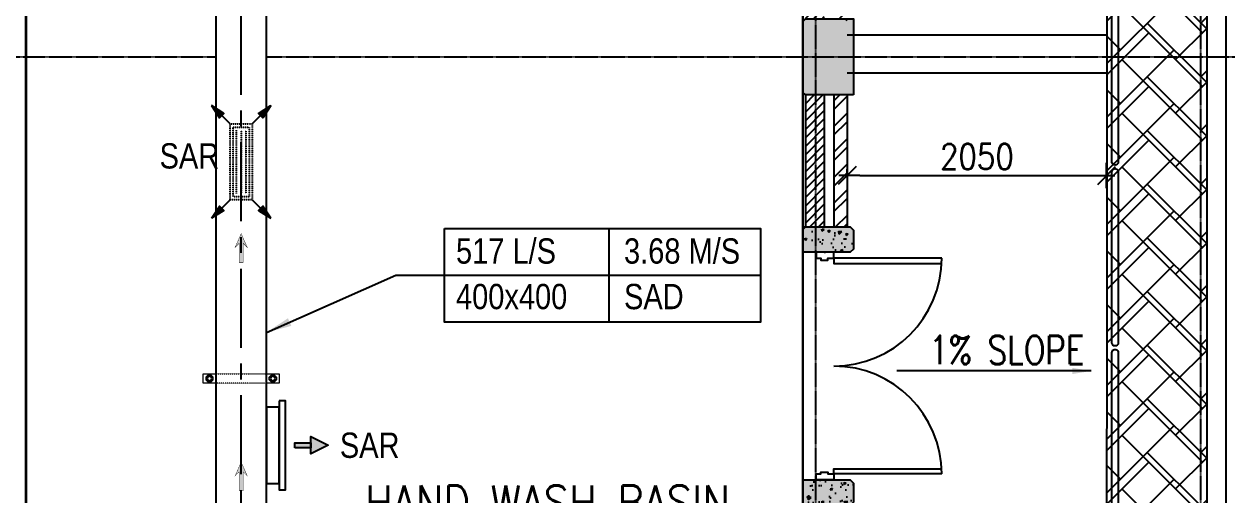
# Model space of a CAD drawing. Header units: metres. Extents: x 841183 to 1048542, y 259326 to 317714.
# Drawn here: x 954808 to 964309, y 302969 to 306692 of the extents above; entities that cross this region are included whole.
import ezdxf
from ezdxf.enums import TextEntityAlignment as Align

# ---------------------------------------------------------------- set-up
doc = ezdxf.new("R2010")
doc.units = ezdxf.units.M
doc.set_wipeout_variables(frame=1)
doc.header["$PDMODE"] = 34
for name, pattern in [('CENTER', [2, 1.25, -0.25, 0.25, -0.25]), ('DASHED', [0.75, 0.5, -0.25]), ('DASHED2', [0.375, 0.25, -0.125]), ('HIDDEN', [0.375, 0.25, -0.125]), ('PHANTOM', [2.5, 1.25, -0.25, 0.25, -0.25, 0.25, -0.25]), ('VILLA AXIS$0$CENTER', [2, 1.25, -0.25, 0.25, -0.25])]:
    doc.linetypes.add(name, pattern=pattern)
doc.layers.add('0_ARROW', color=20, linetype='Continuous', lineweight=0)
doc.layers.add('HANGER', color=252, linetype='Continuous', lineweight=0)
for name, color, linetype in [('1-TEXT', 3, 'Continuous'), ('A-AXIS LINE', 253, 'Continuous'), ('A-FIXTURES', 252, 'Continuous'), ('A-RAILING', 252, 'Continuous'), ('A-SECT-PATT', 9, 'Continuous'), ('A-STAIRS', 252, 'Continuous'), ('A-TEXT', 252, 'Continuous'), ('A-WALL-2', 252, 'Continuous'), ('G-COL', 252, 'Continuous'), ('INTEC -DOOR2', 252, 'Continuous'), ('INTEC -LEADER', 252, 'Continuous'), ('INTEC -TEXT4', 252, 'Continuous'), ('PAMCAD-PROJECTION', 7, 'Continuous'), ('RETURN AIR DUCT', 160, 'HIDDEN'), ('SUPPLY AIR DUCT', 82, 'Continuous'), ('TIP - BEAM-CONC', 6, 'Continuous'), ('TIP - DOOR2', 252, 'Continuous')]:
    doc.layers.add(name, color=color, linetype=linetype)
for name, color, linetype, transparency in [('A-AXIS DIMENSION', 252, 'Continuous', 0.6), ('A-HATCH', 252, 'Continuous', 0.6), ('A-HATCH SOLID', 253, 'Continuous', 0.6), ('A-REFLECT DOWN', 252, 'Continuous', 0.6), ('CENTER LINE', 252, 'CENTER', 0.6), ('G-HATCH-COL-WALL', 253, 'Continuous', 0.6)]:
    doc.layers.add(name, color=color, linetype=linetype, transparency=transparency)
doc.layers.add('RAR', color=1, linetype='Continuous', true_color=0xff0000)
doc.layers.add('SAR', color=1, linetype='Continuous', true_color=0xff0000)
doc.styles.add('romans', font='romans.shx', dxfattribs={"width": 0.85})
doc.styles.get("Standard").update_dxf_attribs({"font": 'ARIALN.TTF'})
doc.dimstyles.new('DIM-100', dxfattribs={"dimtxt": 200, "dimasz": 100, "dimexe": 50, "dimexo": 75, "dimgap": 50, "dimtad": 1, "dimdec": 0, "dimrnd": 5, "dimzin": 9, "dimdsep": 46, "dimtxsty": 'romans', "dimblk1": 'D-oblique', "dimblk2": 'D-oblique', "dimsah": 1, "dimcen": 100, "dimdle": 100, "dimclrd": 256, "dimclre": 256, "dimclrt": 131, "dimadec": 0, "dimazin": 0, "dimtfac": 1, "dimtdec": 0, "dimtofl": 0, "dimtmove": 2, "dimatfit": 3, "dimldrblk": 'OBLIQUE', "dimfxl": 100, "dimfxlon": 1, "dimtfillclr": 256, "dimtolj": 1, "dimtzin": 0, "dimarcsym": 0})
doc.dimstyles.new('LEADER-75', dxfattribs={"dimscale": 0.75, "dimtxt": 225, "dimasz": 200, "dimexe": 100, "dimexo": 100, "dimgap": 50, "dimtad": 1, "dimdec": 0, "dimzin": 0, "dimdsep": 46, "dimtxsty": 'romans', "dimcen": 100, "dimdle": 100, "dimclrd": 256, "dimclre": 256, "dimclrt": 3, "dimadec": 0, "dimazin": 0, "dimtfac": 1, "dimtdec": 0, "dimtofl": 0, "dimtmove": 2, "dimatfit": 3, "dimfxl": 1, "dimtolj": 1, "dimtzin": 0, "dimlwd": -1, "dimlwe": -1, "dimarcsym": 0})
doc.dimstyles.get("Standard").update_dxf_attribs({"dimtxt": 200, "dimasz": 150, "dimexe": 150, "dimexo": 150, "dimgap": 100, "dimtad": 0, "dimtih": 1, "dimtoh": 1, "dimdec": 0, "dimzin": 0, "dimdsep": 46, "dimtxsty": 'Standard', "dimcen": 0.09, "dimadec": 0, "dimazin": 0, "dimtfac": 1, "dimtdec": 0, "dimtofl": 0, "dimtmove": 0, "dimatfit": 3, "dimfxl": 1, "dimtolj": 1, "dimtzin": 0, "dimarcsym": 0})

# ---------------------------------------------------------------- blocks, each defined once
blk = doc.blocks.new('SAR1')
at = {"layer": 'SAR', "ltscale": 20}
h = blk.add_hatch(color=256, dxfattribs=at)
h.dxf.hatch_style = 1
h.paths.add_polyline_path([(-171, 349.1), (-136.6, 383.5), (-233.3, 445.8)])
h = blk.add_hatch(color=256, dxfattribs=at)
h.dxf.hatch_style = 1
h.paths.add_polyline_path([(233.3, 445.8), (136.6, 383.5), (171, 349.1)])
h = blk.add_hatch(color=256, dxfattribs=at)
h.dxf.hatch_style = 1
h.paths.add_polyline_path([(-233.3, -445.8), (-136.6, -383.5), (-171, -349.1)])
h = blk.add_hatch(color=256, dxfattribs=at)
h.dxf.hatch_style = 1
h.paths.add_polyline_path([(171, -349.1), (136.6, -383.5), (233.3, -445.8)])
for points in [[(-233.3, 445.8), (-171, 349.1), (-136.6, 383.5), (-233.3, 445.8)], [(233.3, 445.8), (171, 349.1), (136.6, 383.5), (233.3, 445.8)], [(-87.5, 300), (-153.8, 366.3)], [(87.5, 300), (153.8, 366.3)], [(-233.3, -445.8), (-171, -349.1), (-136.6, -383.5), (-233.3, -445.8)], [(-87.5, -300), (-153.8, -366.3)], [(87.5, -300), (153.8, -366.3)], [(233.3, -445.8), (171, -349.1), (136.6, -383.5), (233.3, -445.8)]]:
    blk.add_lwpolyline(points, dxfattribs=at)
at = {"layer": 'SAR', "linetype": 'DASHED', "ltscale": 0.00025}
for points in [[(87.5, 300), (-87.5, 300), (-87.5, -300), (87.5, -300)], [(62.5, 0), (62.5, 275), (-62.5, 275), (-62.5, 0), (-62.5, -275), (62.5, -275)]]:
    blk.add_lwpolyline(points, close=True, dxfattribs=at)
for points in [[(-37.5, 250), (-37.5, 0), (-37.5, -250)], [(0, 250), (0, 0)], [(37.5, -250), (37.5, 0), (37.5, 250)], [(0, 0), (0, -250)]]:
    blk.add_lwpolyline(points, dxfattribs=at)
blk = doc.blocks.new('SAR')
at = {"layer": 'RAR', "ltscale": 20}
h = blk.add_hatch(color=256, dxfattribs=at)
h.dxf.hatch_style = 1
h.paths.add_polyline_path([(225, -18.75), (225, 18.75), (350, 18.75), (350, -18.75)])
h.paths.add_polyline_path([(350, -68.75), (350, 68.75), (487.5, 0)])
for points in [[(0, 301.875), (0, -301.875), (100, -301.875), (100, 301.875)], [(100, 351.875), (100, -351.875), (150, -351.875), (150, 351.875)], [(225, -18.75), (225, 18.75), (350, 18.75), (350, -18.75), (225, -18.75)], [(350, 68.75), (487.5, 0), (350, -68.75)], [(350, -68.75), (350, 68.75), (487.5, 0), (350, -68.75)], [(350, -68.75), (350, 68.75), (487.5, 0), (350, -68.75)]]:
    blk.add_lwpolyline(points, close=True, dxfattribs=at)
blk = doc.blocks.new('0-ARROW-3')
at = {"layer": '0_ARROW', "true_color": 0xc8c8c8}
h = blk.add_hatch(dxfattribs=at)
h.set_pattern_fill('ANSI31', color=9)
h.set_pattern_definition([(45, (-4415, 43046), (-0.08838834765, 0.08838834765), [])])
h.paths.add_polyline_path([(-512, -108), (-711, -313), (0, 0), (-711, 313), (-512, 108), (-1490, 108), (-1490, -108)])
at = {"layer": '0_ARROW', "const_width": 20}
blk.add_lwpolyline([(-1490, -108), (-512, -108), (-711, -313), (0, 0), (-711, 313), (-512, 108), (-1490, 108)], close=True, dxfattribs=at)
blk = doc.blocks.new('*U92')
at = {"layer": 'HANGER', "ltscale": 20}
for points in [[(0, 75), (-200, 75), (-200, -75), (0, -75)], [(0, -15), (0, 15)], [(800, -75), (1000, -75), (1000, 75), (800, 75)], [(800, -15), (800, 15)]]:
    blk.add_lwpolyline(points, dxfattribs=at)
for points in [[(-77, 56), (-123, 56), (-156, 23), (-156, -23), (-123, -56), (-77, -56), (-44, -23), (-44, 23)], [(877, 56), (923, 56), (956, 23), (956, -23), (923, -56), (877, -56), (844, -23), (844, 23)]]:
    blk.add_lwpolyline(points, close=True, dxfattribs=at)
at = {"layer": 'HANGER', "linetype": 'HIDDEN', "ltscale": 0.0008}
for points in [[(800, 75), (0, 75)], [(0, -75), (800, -75)]]:
    blk.add_lwpolyline(points, dxfattribs=at)
at = {"layer": 'HANGER', "ltscale": 20}
for centre, radius in [((-100, 0), 45), ((-100, 0), 30), ((900, 0), 45), ((900, 0), 30)]:
    blk.add_circle(centre, radius, dxfattribs=at)
blk = doc.blocks.new('A$C10b3fa2f')
at = {"layer": 'A-REFLECT DOWN'}
h = blk.add_hatch(dxfattribs=at)
h.set_pattern_fill('AR-HBONE', color=256, scale=75, style=0)
h.set_pattern_definition([(45, (-872853.3, -501345.44), (0, 424.26407), [900, -300]), (135, (-872641.16, -501133.3), (3e-14, 424.26407), [900, -300])])
h.paths.add_polyline_path([(-40951.9, -7637.1), (-40445.1, -7637.1), (-40278.2, -7926.1), (-40445.1, -8215.1), (-40951.9, -8215.1), (-41118.8, -7926.1)])
edge = h.paths.add_edge_path()
edge.add_line((-40250.6, -6912.7), (-42275.6, -6912.7))
edge.add_line((-42275.6, -6912.7), (-42275.6, -105.8))
edge.add_line((-42275.6, -105.8), (-42275.6, 38.9))
edge.add_line((-42275.6, 38.9), (-43125, 38.9))
edge.add_line((-43125, 38.9), (-43125, -30517.1))
edge.add_line((-43125, -30517.1), (-43000, -30517.1))
edge.add_line((-43000, -30517.1), (-43000, -32386.1))
edge.add_line((-43000, -32386.1), (-6450, -32386.1))
edge.add_arc((-6450, -25886.1), 6500, 270, 360)
edge.add_line((50, -25886.1), (50, -22117.5))
edge.add_line((50, -22117.5), (-3025.4, -22117.5))
edge.add_line((-3025.4, -22117.5), (-3025.4, -31367.5))
edge.add_line((-3025.4, -31367.5), (-37875.6, -31367.3))
edge.add_line((-37875.6, -31367.3), (-37875.6, -22117.5))
edge.add_line((-37875.6, -22117.5), (-40250.6, -22117.5))
edge.add_line((-40250.6, -22117.5), (-40250.6, -6912.7))
h = blk.add_hatch(dxfattribs=at)
h.set_pattern_fill('AR-HBONE', color=256, scale=75, style=0)
h.set_pattern_definition([(45, (-894173.8, -308907.94), (0, 424.26407), [900, -300]), (135, (-893961.66, -308695.8), (3e-14, 424.26407), [900, -300])])
h.paths.add_polyline_path([(-739.8, -12787.5), (50, -12787.5), (50, 64.2), (-2740, 64.2), (-2789.4, -3562.5), (-739.4, -3563.1)])
at = {"layer": 'A-REFLECT DOWN', "color": 252, "elevation": 73.9}
for points in [[(50, 50), (50, -12801.7)], [(200, 50), (200, -12801.7)]]:
    blk.add_lwpolyline(points, dxfattribs=at)
blk = doc.blocks.new('D1800')
at = {"layer": 'TIP - DOOR2'}
for points in [[(47.5, 991.3), (47.5, 138.8), (88.6, 138.8), (88.6, 990.3)], [(1752.5, 991.3), (1752.5, 138.8), (1711.4, 138.8), (1711.4, 990.3)]]:
    blk.add_lwpolyline(points, dxfattribs=at)
for points in [[(0, 138.8), (0, 0), (47.5, 0), (47.5, 38), (62.8, 38), (62.8, 92.2), (47.5, 92.2), (47.5, 138.8)], [(1800, 138.8), (1800, 0), (1752.5, 0), (1752.5, 38), (1737.2, 38), (1737.2, 92.2), (1752.5, 92.2), (1752.5, 138.8)]]:
    blk.add_lwpolyline(points, close=True, dxfattribs=at)
for centre, start, end in [((47.5, 138.8), 0, 90), ((1752.5, 138.8), 90, 180)]:
    blk.add_arc(centre, 852.5, start, end, dxfattribs=at)
blk = doc.blocks.new('StfGB')
at = {"layer": 'A-HATCH SOLID'}
blk.add_hatch(color=256, dxfattribs=at).paths.add_polyline_path([(-100, -187.5), (100, -187.5), (100, 187.5), (75, 212.5), (-75, 212.5), (-100, 187.5)])
at = {"layer": 'A-SECT-PATT'}
h = blk.add_hatch(dxfattribs=at)
h.set_pattern_fill('AR-CONC', color=8, style=0)
h.paths.add_polyline_path([(-100, -187.5), (100, -187.5), (100, 187.5), (75, 212.5), (-75, 212.5), (-100, 187.5)])
at = {"layer": 'A-WALL-2'}
blk.add_lwpolyline([(-100, -187.5), (100, -187.5), (100, 187.5), (75, 212.5), (-75, 212.5), (-100, 187.5)], close=True, dxfattribs=at)
blk = doc.blocks.new('D-oblique')
for p, q in [((0, -1), (0, 1)), ((-1, 0), (0.647, 0)), ((-0.707, -0.707), (0.707, 0.707))]:
    blk.add_line(p, q)
blk = doc.blocks.new('*D466')
at = {"layer": 'A-AXIS DIMENSION', "lineweight": -2, "transparency": 16777216}
for p, q in [((-2990.1, -6463.9), (-2990.1, -6414.9)), ((-940, -6464.9), (-940, -6414.9)), ((-2890.1, -6464.9), (-1040, -6464.9))]:
    blk.add_line(p, q, dxfattribs=at)
at = {"layer": 'Defpoints', "color": 0, "transparency": 16777216}
for p in [(-2990.1, -6473.8, -11.8), (-940, -6464.9), (-940, -6473.8, 0)]:
    blk.add_point(p, dxfattribs=at)
at = {"layer": 'A-AXIS DIMENSION', "lineweight": -2, "transparency": 16777216, "xscale": 100, "yscale": 100, "zscale": 100, "rotation": 180}
blk.add_blockref('D-oblique', (-2990.1, -6464.9), dxfattribs=at)
at = {"layer": 'A-AXIS DIMENSION', "lineweight": -2, "transparency": 16777216, "xscale": 100, "yscale": 100, "zscale": 100}
blk.add_blockref('D-oblique', (-940, -6464.9), dxfattribs=at)
at = {"layer": 'A-AXIS DIMENSION', "color": 252, "transparency": 16777216, "insert": (-1965.1, -6314.9), "char_height": 200, "attachment_point": 5, "style": 'romans'}
blk.add_mtext('\\A1;2050', dxfattribs=at)
blk = doc.blocks.new('_OBLIQUE')
at = {"color": 0, "linetype": 'ByBlock'}
blk.add_line((-0.5, -0.5), (0.5, 0.5), dxfattribs=at)
blk = doc.blocks.new('*U55')
at = {"color": 255}
blk.add_wipeout([(1758, 1026), (4879, 1026), (4879, 102), (1758, 102)], dxfattribs=at)
blk.add_lwpolyline([(1758, 1026), (4879, 1026), (4879, 102), (1758, 102)], close=True)
for points in [[(3379, 1026), (3379, 102)], [(1758, 564), (4879, 564)]]:
    blk.add_lwpolyline(points)
at = {"layer": 'SUPPLY AIR DUCT'}
for tag, p in [('L/S', (1871, 679)), ('M/S', (3530, 679)), ('SIZE', (1871, 229)), ('SAD', (3530, 229))]:
    blk.add_attdef(tag, p, '', height=250, dxfattribs=at)
blk.add_leader([(0, 0), (1278, 566), (1758, 564)], dimstyle='Standard', override={"dimasz": 250, "dimgap": 100, "dimtad": 0})
blk = doc.blocks.new('A$Cef9c9996')
at = {"layer": 'A-HATCH'}
h = blk.add_hatch(dxfattribs=at)
h.set_pattern_fill('ANSI31', color=256, scale=15, angle=-180)
h.set_pattern_definition([(225, (-58959.606, 6990.57), (33.67596, -33.67596), [])])
h.paths.add_polyline_path([(-3170.08435, -5827.01487), (-3320.08435, -5827.01487), (-3320.08435, -6871.69024), (-3170.08435, -6871.69024)])
h.paths.add_polyline_path([(-3320.08435, -5227.01487), (-3170.08435, -5227.01487), (-3170.08435, -574.99875), (-3320.08435, -574.99875)])
h = blk.add_hatch(dxfattribs=at)
h.set_pattern_fill('ANSI32', color=256, scale=15, angle=-180)
h.set_pattern_definition([(225, (-58959.6, 6990.57), (101.02788, -101.02788), []), (225, (-59026.96, 6990.57), (101.02788, -101.02788), [])])
h.paths.add_polyline_path([(-2990.08435, -5807.02549), (-3010.07372, -5827.01487), (-3095.08435, -5827.01487), (-3095.08435, -6871.69024), (-2990.08435, -6871.69024)])
h.paths.add_polyline_path([(-3010.07372, -5227.01487), (-2990.08435, -5247.00424), (-2990.08435, -574.99875), (-3095.08435, -574.99875), (-3095.08435, -5227.01487)])
at = {"layer": 'A-REFLECT DOWN'}
h = blk.add_hatch(dxfattribs=at)
h.set_pattern_fill('AR-HBONE', color=256, scale=75, style=0)
h.set_pattern_definition([(45, (-873053.33, -501634.64), (0, 424.26407), [900, -300]), (135, (-872841.2, -501422.5), (3e-14, 424.26407), [900, -300])])
h.paths.add_polyline_path([(-41151.96082, -7926.32103), (-40645.1139, -7926.32103), (-40478.26212, -8215.31679), (-40645.1139, -8504.31255), (-41151.96082, -8504.31255), (-41318.8126, -8215.31679)])
edge = h.paths.add_edge_path()
edge.add_line((-40450.61533, -7201.94287), (-42475.61533, -7201.94287))
edge.add_line((-42475.61533, -7201.94287), (-42475.61533, -394.99875))
edge.add_line((-42475.61533, -394.99875), (-42475.61533, -250.33845))
edge.add_line((-42475.61533, -250.33845), (-43325.04045, -250.33845))
edge.add_line((-43325.04045, -250.33845), (-43325.03899, -30806.27827))
edge.add_line((-43325.03899, -30806.27827), (-43200.04115, -30806.27827))
edge.add_line((-43200.04115, -30806.27827), (-43200.04115, -32675.32518))
edge.add_line((-43200.04115, -32675.32518), (-6650.05266, -32675.32518))
edge.add_arc((-6650.05266, -26175.32518), 6500, 270, 360)
edge.add_line((-150.05266, -26175.32518), (-150.05266, -22406.69091))
edge.add_line((-150.05266, -22406.69091), (-3225.46308, -22406.69091))
edge.add_line((-3225.46308, -22406.69091), (-3225.46308, -31656.6906))
edge.add_line((-3225.46308, -31656.6906), (-38075.61537, -31656.47599))
edge.add_line((-38075.61537, -31656.47599), (-38075.61537, -22406.6906))
edge.add_line((-38075.61537, -22406.6906), (-40450.61533, -22406.6906))
edge.add_line((-40450.61533, -22406.6906), (-40450.61533, -7201.94287))
h = blk.add_hatch(dxfattribs=at)
h.set_pattern_fill('AR-HBONE', color=256, scale=75, style=0)
h.set_pattern_definition([(45, (-894373.83, -309197.14), (0, 424.26407), [900, -300]), (135, (-894161.7, -308985), (3e-14, 424.26407), [900, -300])])
h.paths.add_polyline_path([(-939.88261, -13076.69448), (-150.00045, -13076.69607), (-150.00045, -224.99875), (-2940.03788, -224.99875), (-2989.43286, -3851.69034), (-939.40345, -3852.3169)])
at = {"layer": 'G-HATCH-COL-WALL'}
h = blk.add_hatch(color=256, dxfattribs=at)
h.dxf.hatch_style = 1
h.paths.add_polyline_path([(-2940.03788, -5827.01487), (-3320.03788, -5827.25957), (-3340.03788, -5807.25957), (-3340.03788, -5247.25957), (-3320.03788, -5227.25957), (-2940.03788, -5227.01487)])
at = {"layer": 'A-AXIS LINE', "linetype": 'VILLA AXIS$0$CENTER', "ltscale": 4}
for p, q in [((-3240.03788, 4858.12244, 26.44237), (-3240.03788, -22456.82146, 7.35664)), ((-200.03281, 4858.12244, 0.00009), (-200.03281, -34394.0789, -45.52753)), ((-40765.74437, -5527.23283, 68.05342), (8014.64756, -5527.23283, 68.05342))]:
    blk.add_line(p, q, dxfattribs=at)
at = {"layer": 'A-FIXTURES', "elevation": 47.92296}
for points in [[(-3340.03788, -5807.25957), (-3340.07003, -6871.69024)], [(-3340.03788, -10476.69016), (-3340.03788, -8871.69016)]]:
    blk.add_lwpolyline(points, dxfattribs=at)
at = {"layer": 'A-RAILING', "elevation": 82.78008}
for points in [[(-848.47362, -5006.22016), (-848.47362, -6358.08116, -0.9997598187), (-898.47362, -6358.09317), (-898.47362, -5006.22016, -1.0000000001)], [(-848.47362, -6435.1234), (-848.47362, -7786.9844, -0.9997598187), (-898.47362, -7786.99641), (-898.47362, -6435.1234, -1.0000000001)], [(-848.47362, -7864.02665), (-848.47362, -9215.88765, -0.9997598187), (-898.47362, -9215.89966), (-898.47362, -7864.02665, -1.0000000001)]]:
    blk.add_lwpolyline(points, format="xyb", close=True, dxfattribs=at)
at = {"layer": 'A-REFLECT DOWN', "elevation": 47.92292}
for points in [[(-0.00045, -224.99875), (-0.02647, -13076.69638)], [(-150.00076, -374.9997), (-150.02647, -13076.69607)]]:
    blk.add_lwpolyline(points, dxfattribs=at)
at = {"layer": 'A-STAIRS'}
for p, q in [((-2989.89131, -5351.69027, 44.60905), (-939.8619, -5352.31683, 44.60905)), ((-2989.983, -5651.69025, 44.60905), (-939.95359, -5652.31681, 44.60905))]:
    blk.add_line(p, q, dxfattribs=at)
at = {"layer": 'A-STAIRS', "elevation": 47.92292}
blk.add_lwpolyline([(-939.40345, -3852.3169), (-940.04528, -13077.53552), (-940.04528, -13077.53553)], dxfattribs=at)
at = {"layer": 'A-WALL-2'}
for p, q in [((-3320.0724, -5827.01487, 33.86822), (-3320.07003, -6871.69024, 44.60905)), ((-3170.0724, -5827.01487, 33.86822), (-3170.07003, -6871.69024, 44.60905)), ((-3095.0724, -5827.01487, 33.86822), (-3095.07003, -6871.69024, 44.60905)), ((-2990.0724, -5827.01487, 33.86822), (-2990.07003, -6871.69024, 44.60905))]:
    blk.add_line(p, q, dxfattribs=at)
at = {"layer": 'G-COL', "elevation": 6.3119}
blk.add_lwpolyline([(-2940.03788, -5827.01487), (-3320.03788, -5827.25957), (-3340.03788, -5807.25957), (-3340.03788, -5247.25957), (-3320.03788, -5227.25957), (-2940.03788, -5227.01487)], close=True, dxfattribs=at)
at = {"layer": 'INTEC -DOOR2', "rotation": 269.9999726792433}
blk.add_blockref('D1800', (-3234.45377, -7071.69021, 44.60892), dxfattribs=at)
at = {"layer": 'TIP - BEAM-CONC', "color": 1, "linetype": 'DASHED2', "xscale": -1, "rotation": 270}
for p in [(-3152.53768, -6971.69024, 44.60905), (-3152.53788, -8971.69016, 6.3119)]:
    blk.add_blockref('StfGB', p, dxfattribs=at)
at = {"layer": 'INTEC -TEXT4', "style": 'romans', "width": 0.8}
blk.add_text('1%%% SLOPE', height=225, dxfattribs=at).set_placement((-1729.25082, -7844.39397, 47.92295), align=Align.MIDDLE)
at = {"layer": 'A-AXIS DIMENSION'}
dim = blk.add_linear_dim(base=(-940.04528, -6464.92232, 47.92296), p1=(-2990.07191, -6473.78233, 36.08026), p2=(-940.04528, -6473.78233, 47.92292), dimstyle='DIM-100', override={"dimclrt": 252}, dxfattribs=at)
dim.commit()
dim.dimension.update_dxf_attribs({"geometry": '*D466', "text_midpoint": (-1965.0586, -6314.92232, 47.92296)})
at = {"layer": 'INTEC -LEADER'}
blk.add_leader([(-1062.25482, -8009.80245, 47.92295), (-2597.88643, -8009.80245, 47.92295)], dimstyle='LEADER-75', dxfattribs=at)
at = {"layer": 'A-TEXT', "insert": (-6798.56923, -8914.57768, 77.78491), "char_height": 275, "width": 3305.0843478, "attachment_point": 1, "style": 'romans', "bg_fill": 2}
blk.add_mtext('HAND WASH BASIN\\PAND SAFETY SHOWER ', dxfattribs=at)
at = {"layer": 'RETURN AIR DUCT', "linetype": 'PHANTOM', "ltscale": 500, "const_width": 20, "elevation": 98.46183}
blk.add_lwpolyline([(-3340.03787, -574.99875), (-3540.03787, -574.99875), (-3540.03787, -374.99875), (-9476.07185, -374.99875), (-9476.07919, -10836.68976), (-6919.12885, -10836.69082), (-6919.12885, -10600.96559), (-5419.12885, -10600.96559), (-5419.12882, -10836.69062), (-3540.03878, -10836.69082), (-3540.03878, -10476.26786), (-3340.03787, -10476.26786), (-3340.03787, -574.99875)], close=True, dxfattribs=at)

msp = doc.modelspace()

# ---------------------------------------------------------------- block references
at = {"layer": 'PAMCAD-PROJECTION', "color": 6}
msp.add_blockref('A$Cef9c9996', (964298.7, 311958.9, -97.8), dxfattribs=at)

# ---------------------------------------------------------------- next in the draw order: block references
at = {"color": 2}
msp.add_blockref('A$C10b3fa2f', (964098.7, 311683.9, -103.7), dxfattribs=at)

# ---------------------------------------------------------------- next in the draw order: wipeouts: each hides what was drawn before it
at = {"color": 255}
msp.add_wipeout([(958608.6, 291727.2), (958608.6, 291027.2), (939689.4, 291027.2), (939189.4, 291002.2), (928141.7, 291002.2), (928036.7, 291003.4), (927883.7, 291026.1), (927665, 291105.8), (927434.5, 291270.1), (927315.2, 291414.2), (927223.8, 291580.3), (927167.6, 291750.9), (927141.7, 291977.2), (927141.7, 296242.2), (927125.2, 296310.5), (927107.2, 296337.8), (927076.6, 296365.8), (927011.2, 296392.2), (926991.7, 296392.2), (926991.7, 297392.2), (927018.6, 297395.9), (927062.4, 297421.5), (927083.1, 297451.7), (927091.7, 297492.2), (927091.7, 299557.2), (927079.2, 299626.7), (927052.9, 299675.4), (927022.6, 299708.3), (927012.2, 299716.8), (927000.6, 299724.9), (926947.3, 299749.3), (926899.5, 299757.2), (926575.9, 299757.2), (926575.9, 300007.2), (926899.5, 300007.2), (926975.9, 299999.2), (927060.4, 299974.4), (927108.8, 299951.4), (927147, 299927.8), (927192.7, 299891.7), (927259.6, 299816.3), (927295.6, 299870.3), (927357, 299948.7), (927440.1, 300035.4), (927529.6, 300110.7), (927750.7, 300239.9), (927908.4, 300295.1), (928078.7, 300326.4), (928191.7, 300332.2), (928364.6, 300332.2), (928523.1, 300332.2), (929080.6, 300332.2), (929330.6, 300582.2), (929330.6, 302572.1), (929130.6, 302772.1), (927101.1, 302772.1), (927101.1, 303022.1), (929330.6, 303022.1), (929330.6, 305636.6), (929480.6, 306136.6), (929480.6, 308560.9), (929480.6, 310583.9), (929780.6, 310583.9), (929780.6, 306136.6), (929930.6, 305636.6), (929930.6, 300332.2), (930756.5, 300332.2), (931256.5, 300307.2), (932108.8, 300307.2), (932358.8, 300557.2), (932358.8, 305850.2), (932658.8, 305850.2), (932658.8, 300582.2), (932658.8, 300307.2), (939774.1, 300307.2), (940024.1, 300557.2), (940024, 306115.6), (939874, 306265.6), (936824.6, 306265.6), (936824.6, 306440.6), (940024.1, 306440.6), (940024.1, 309771.3), (940524.1, 309771.3), (940524, 306440.6), (942824.1, 306440.6), (942824.1, 306265.6), (940674, 306265.6), (940524, 306115.6), (940524.1, 300307.2), (942231.5, 300307.2), (942731.5, 300257.2), (949523.2, 300257.2), (949773.2, 300507.2), (949773.2, 309212.6), (950373.2, 309212.6), (950373.2, 300257.2), (951436.5, 300257.2), (951936.5, 300132.2), (956072.7, 300132.2), (956322.7, 300382.2), (956322.7, 310583.9), (956722.7, 310583.9), (956722.7, 300132.2), (957318.4, 300132.2), (957818.4, 300007.2), (960069.9, 300007.2), (960069.9, 299757.2), (957818.4, 299757.2), (957318.4, 299632.2), (951936.5, 299632.2), (951436.5, 299507.2), (942731.5, 299507.2), (942231.5, 299457.2), (931256.5, 299457.2), (930757.7, 299432.3), (928191.7, 299432.2), (928140.1, 299425.4), (928082.7, 299399.9), (928026.9, 299345.6), (927995.4, 299270.5), (927991.7, 297492.2), (927999.9, 297452.4), (928020.9, 297421.5), (928046.6, 297402.9), (928091.7, 297392.2), (928091.7, 296392.2), (928029.1, 296378.5), (927985.6, 296348.3), (927959.2, 296312.7), (927945.7, 296277), (927941.7, 296242.2), (927941.7, 291977.2), (927952.2, 291913.2), (928000.2, 291835.8), (928066.4, 291780.6), (928141.7, 291752.2), (939189.4, 291752.2), (939689.4, 291727.2)], dxfattribs=at)

# ---------------------------------------------------------------- next in the draw order: linework, layer by layer
at = {"layer": 'CENTER LINE', "ltscale": 500}
msp.add_lwpolyline([(956522.7, 300132.2), (956522.7, 310083.9)], dxfattribs=at)
at = {"layer": 'SUPPLY AIR DUCT'}
msp.add_lwpolyline([(956722.7, 300132.2), (956722.7, 310583.9), (956322.7, 310583.9), (956322.7, 300382.2)], dxfattribs=at)

# ---------------------------------------------------------------- next in the draw order: block references
at = {"layer": '0_ARROW', "xscale": 0.1524, "yscale": 0.1524, "zscale": 0.1524, "rotation": 90}
for p in [(956522.7, 305035), (956522.7, 303228.5)]:
    msp.add_blockref('0-ARROW-3', p, dxfattribs=at)
at = {"layer": 'HANGER', "xscale": -0.5, "yscale": 0.5, "zscale": 0.5}
msp.add_blockref('*U92', (956722.7, 303889.4), dxfattribs=at)
at = {"layer": 'SAR', "xscale": -1}
msp.add_blockref('SAR1', (956522.7, 305601.9), dxfattribs=at)
at = {"layer": 'SAR'}
msp.add_blockref('SAR', (956722.7, 303361.4), dxfattribs=at)

# ---------------------------------------------------------------- next in the draw order: texts
at = {"layer": '1-TEXT', "color": 0}
for p in [(955878.1, 305549.6), (957302.2, 303262.1)]:
    msp.add_text('SAR', height=200, dxfattribs=at).set_placement(p)

# ---------------------------------------------------------------- next in the draw order: block references
at = {"xscale": 0.8, "yscale": 0.8, "zscale": 0.8}
msp.add_blockref('*U55', (956722.6, 304254.3, -29.7), dxfattribs=at).add_auto_attribs({'SAD': 'SAD', 'SIZE': '400x400', 'M/S': '3.68 M/S', 'L/S': '517 L/S'})

doc.saveas('drawing.dxf')
